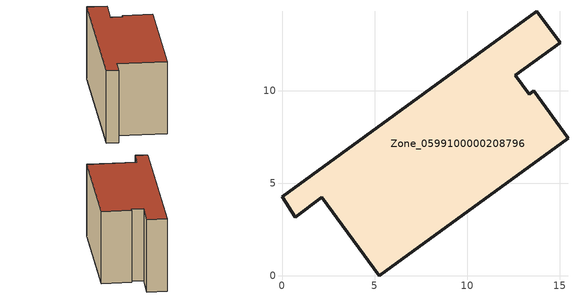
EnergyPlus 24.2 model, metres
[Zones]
Zone_0599100000208796
 floor ground (C_G): 2.16,4.23 0.71,3.17 0,4.26 13.77,14.29 15.02,12.58 12.6,10.83 13.35,9.81 13.59,9.98 15.45,7.44 5.25,0 z0.25
 wall outside (C_F): 13.77,14.29 0,4.26 0.71,3.17 2.16,4.23 5.25,0 15.45,7.44 13.59,9.98 13.35,9.81 12.6,10.83 15.02,12.58 13.77,14.29 z0.25:8.31
 roof outside (C_R): 12.6,10.83 15.02,12.58 13.77,14.29 0,4.26 0.71,3.17 2.16,4.23 5.25,0 15.45,7.44 13.59,9.98 13.35,9.81 z8.31
[BUILDING]
Pand.0599100000208796: North Axis=0; Terrain=City; Loads Convergence Tolerance Value=0.04; Temperature Convergence Tolerance Value=0.4; Solar Distribution=FullExterior; Maximum Number of Warmup Days=25; Minimum Number of Warmup Days=1
[Site:Location]
Rotterdam.The.Hague.AP_ZH_NLD Design_Conditions: Latitude=51.96; Longitude=4.45; Time Zone=1; Elevation=-4.5
[SITE:GROUNDTEMPERATURE:BUILDINGSURFACE]
18, 18, 18, 18, 18, 18, 18, 18, 18, 18, 18, 18
[MATERIAL] Thermal Absorptance=0.9; Solar Absorptance=0.7; Visible Absorptance=0.7
Name | Roughness | Thickness | Conductivity | Density | Specific Heat
G.TC.1992-2005 | MediumSmooth | 0.15 | 0.06 | 540 | 1210
F.TC.1992-2005 | Rough | 0.3 | 0.12 | 1920 | 840
R.TC.1992-2005 | MediumRough | 0.2 | 0.08 | 1500 | 1000
[CONSTRUCTION]
C_G: G.TC.1992-2005
C_F: F.TC.1992-2005
C_R: R.TC.1992-2005
[ZONE]
Zone_0599100000208796: Type=1; Multiplier=1; Ceiling Height=Autocalculate; Volume=Autocalculate; Floor Area=autocalculate; Part of Total Floor Area=Yes
[ZONEINFILTRATION:DESIGNFLOWRATE]
Infil_Zone_0599100000208796: Zone or ZoneList or Space or SpaceList=Zone_0599100000208796; Schedule=AlwaysOn; Design Flow Rate Calculation Method=Flow/Area; Flow Rate per Floor Area=0.0015; Constant Term Coefficient=1; Temperature Term Coefficient=0; Velocity Term Coefficient=0; Velocity Squared Term Coefficient=0
[HVACTEMPLATE:ZONE:IDEALLOADSAIRSYSTEM]
Zone_0599100000208796: Maximum Heating Supply Air Temperature=50; Minimum Cooling Supply Air Temperature=13; Maximum Heating Supply Air Humidity Ratio=0.0156; Minimum Cooling Supply Air Humidity Ratio=0.0077; Heating Limit=NoLimit; Cooling Limit=NoLimit; Dehumidification Control Type=ConstantSensibleHeatRatio; Cooling Sensible Heat Ratio=0.7; Dehumidification Setpoint=60; Humidification Control Type=None; Humidification Setpoint=30; Outdoor Air Method=None; Outdoor Air Flow Rate per Person=0.00944; Outdoor Air Flow Rate per Zone Floor Area=0; Outdoor Air Flow Rate per Zone=0; Demand Controlled Ventilation Type=None; Outdoor Air Economizer Type=NoEconomizer; Heat Recovery Type=None; Sensible Heat Recovery Effectiveness=0.7; Latent Heat Recovery Effectiveness=0.65
[ZONECONTROL:THERMOSTAT]
ThermostatControl_Zone_0599100000208796: Zone or ZoneList=Zone_0599100000208796; Control Type Schedule=DualSetpointControlType; Control 1=Thermostat_Zone_0599100000208796; Temperature Difference Between Cutout And Setpoint=0
[THERMOSTATSETPOINT:DUALSETPOINT]
Thermostat_Zone_0599100000208796: Heating Setpoint Temperature Schedule=HeatingSetpoint_Zone_0599100000208796; Cooling Setpoint Temperature Schedule=CoolingSetpoint_Zone_0599100000208796
[SCHEDULE:COMPACT]
HeatingSetpoint_Zone_0599100000208796: Through: 12/31, For: AllDays, Until: 24:00, 21
CoolingSetpoint_Zone_0599100000208796: Through: 12/31, For: AllDays, Until: 24:00, 24
DualSetpointControlType: Through: 12/31, For: AllDays, Until: 24:00, 4
AlwaysOn: Through: 12/31, For: AllDays, Until: 24:00, 1
